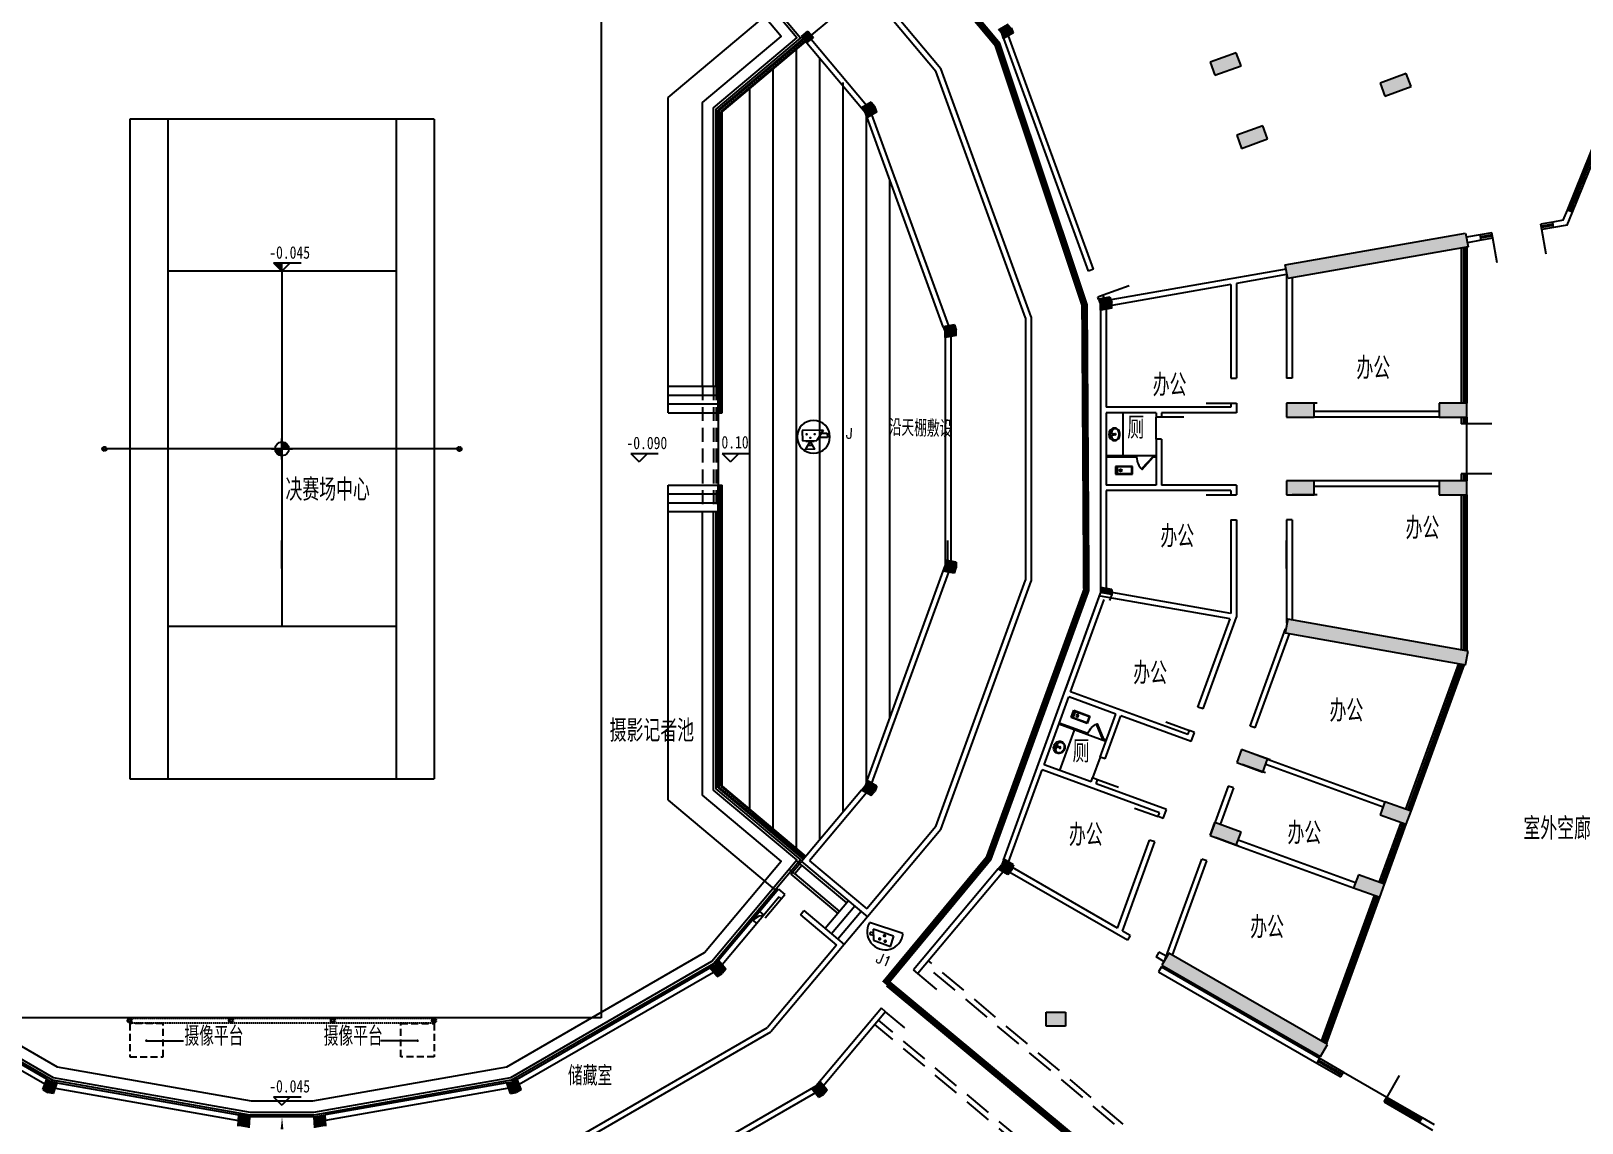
# Model space of a CAD drawing. Extents: x 23317406 to 24383751, y 42324270 to 43451021.
# Drawn here: x 23988326 to 24044219, y 43302981 to 43342326 of the extents above; entities that cross this region are included whole.
import ezdxf

# ---------------------------------------------------------------- set-up
doc = ezdxf.new("R2010")
doc.units = 0
doc.header["$MEASUREMENT"] = 0
doc.linetypes.add('DASHED', pattern=[0.75, 0.5, -0.25])
doc.linetypes.add('DASHED2', pattern=[0.375, 0.25, -0.125])
doc.layers.get('0').update_dxf_attribs({"linetype": 'CONTINUOUS'})
doc.layers.get('DEFPOINTS').update_dxf_attribs({"linetype": 'CONTINUOUS'})
for name, color, linetype in [('SB', 1, 'CONTINUOUS'), ('WZ', 7, 'CONTINUOUS'), ('场地', 5, 'CONTINUOUS'), ('墙', 7, 'CONTINUOUS'), ('投影', 9, 'CONTINUOUS'), ('柱填充', 8, 'CONTINUOUS'), ('柱形', 7, 'CONTINUOUS'), ('栏杆', 146, 'CONTINUOUS'), ('楼梯', 5, 'CONTINUOUS'), ('汉字', 7, 'CONTINUOUS'), ('监控管线', 11, 'CONTINUOUS'), ('监控设备', 1, 'CONTINUOUS'), ('辅助件', 9, 'CONTINUOUS'), ('门窗', 7, 'CONTINUOUS')]:
    doc.layers.add(name, color=color, linetype=linetype)
doc.styles.add('ATT', font='txt')
doc.styles.add('HZTXT', font='txt', dxfattribs={"width": 0.9, "bigfont": 'HZTXT'})
doc.styles.add('KSHZ', font='ROMANS.shx', dxfattribs={"height": 800, "bigfont": 'dfhz.shx'})
doc.styles.add('Q1', font='SimSun.ttf', dxfattribs={"width": 0.8, "height": 450})
doc.styles.add('Q200', font='SimSun.ttf', dxfattribs={"width": 0.8, "height": 450})
doc.dimstyles.new('Q2', dxfattribs={"dimscale": 150, "dimtxt": 2.5, "dimasz": 2.5, "dimexe": 0, "dimexo": 0, "dimgap": 0.5, "dimtad": 1, "dimdec": 4, "dimdsep": 46, "dimtxsty": 'Q200', "dimblk1": 'DOTSMALL', "dimblk2": 'DOTSMALL', "dimsah": 1, "dimcen": 2.5, "dimadec": 0, "dimazin": 0, "dimtfac": 1, "dimtdec": 3, "dimtmove": 2, "dimatfit": 3, "dimldrblk": 'DOTSMALL', "dimfxl": 1, "dimtolj": 1, "dimtzin": 10, "dimarcsym": 0})

# ---------------------------------------------------------------- blocks, each defined once
blk = doc.blocks.new('A$C78551AF3')
for points in [[(1500, 2500), (1500, 1500), (2500, 1500, 0.4142136)], [(500, 1500, 0.4142136), (1500, 500), (1500, 1500)]]:
    blk.add_hatch(color=256).paths.add_polyline_path(points)
for p, q in [((1500, 0), (1500, 3000)), ((0, 1500), (3000, 1500))]:
    blk.add_line(p, q)
blk.add_circle((1500, 1500), 1000)
blk = doc.blocks.new('A$C5D383393')
at = {"xscale": 0.25, "yscale": 0.25, "zscale": 0.25}
blk.add_blockref('A$C78551AF3', (0, 0), dxfattribs=at)
blk = doc.blocks.new('A$C1B106C9F')
at = {"layer": '汉字'}
blk.add_hatch(color=0, dxfattribs=at).paths.add_polyline_path([(300, 300), (0, 300), (300, 0)])
at = {"layer": '汉字', "color": 0}
for p, q in [((0, 300), (989, 300)), ((0, 300), (300, 0)), ((600, 300), (300, 0)), ((300, 0), (300, 300))]:
    blk.add_line(p, q, dxfattribs=at)
blk = doc.blocks.new('M100')
at = {"layer": '门窗'}
blk.add_line((0, 1000), (0, 0), dxfattribs=at)
blk = doc.blocks.new('A$C7B66269F')
at = {"layer": '辅助件'}
for p, q in [((280, 610), (0, 610)), ((0, 610), (0, 0)), ((99, 546), (99, 609)), ((183, 546), (183, 610)), ((280, 0), (280, 610)), ((262, 546), (23, 546)), ((23, 546), (23, 47)), ((53, 17), (232, 17)), ((262, 47), (262, 546)), ((0, 0), (280, 0))]:
    blk.add_line(p, q, dxfattribs=at)
blk.add_circle((141, 425), 39.9, dxfattribs=at)
for centre, start, end in [((53, 47), 180, 270), ((232, 47), 270, 0)]:
    blk.add_arc(centre, 30, start, end, dxfattribs=at)
blk = doc.blocks.new('A$C23EB7B9D')
at = {"layer": '门窗'}
blk.add_lwpolyline([(600, 181), (591, 209), (19, 29), (28, 0)], close=True, dxfattribs=at)
blk.add_arc((600, 181), 600, 150, 197.529, dxfattribs=at)
blk = doc.blocks.new('15PLAV04')
at = {"color": 0, "linetype": 'ByBlock'}
for p, q in [((2.5, -1.5), (2.5, 1.5)), ((7, 0.5), (3, 1.5)), ((4, 1.25), (4, 3.635323)), ((7, -0.5), (7, 0.5)), ((3, -1.5), (7, -0.5)), ((4, -3.628449), (4, -1.25))]:
    blk.add_line(p, q, dxfattribs=at)
blk.add_lwpolyline([(8, 9, 0.109452), (4.986152, 8.332258, 0.102376), (2.343146, 6.363961, 0.093737), (0.622313, 3.491319, 0.088426), (0, 0, 0.088426), (0.622313, -3.491319, 0.093737), (2.343146, -6.363961, 0.102376), (4.986152, -8.332258, 0.109452), (8, -9, 0.109452), (11.013848, -8.332258, 0.102376), (13.656854, -6.363961, 0.093737), (15.377687, -3.491319, 0.088426), (16, 0, 0.088426), (15.377687, 3.491319, 0.093737), (13.656854, 6.363961, 0.102376), (11.013848, 8.332258, 0.109452)], format="xyb", close=True, dxfattribs=at)
for centre in [(3, 2.5), (9, 0), (3, -2.5)]:
    blk.add_circle(centre, 1, dxfattribs=at)
for centre, radius, start, end in [((7, 3.635323), 3, 146.09549, 180), ((11.358035, 0.706347), 8.250845, 143.130102, 146.09549), ((9.915843, 1.787992), 6.448105, 118.911201, 143.130102), ((9, 3.446272), 4.553728, 90, 118.911201), ((9, 3.446272), 4.553728, 61.088799, 90), ((8.084157, 1.787992), 6.448105, 36.869898, 61.088799), ((6.641965, 0.706347), 8.250845, 17.257939, 36.869898), ((4.368267, 0), 10.631733, 0, 17.257939), ((4.368267, 0), 10.631733, 342.742061, 0), ((7, -3.628449), 3, 180, 212.259808), ((9.915843, -1.787992), 6.448105, 212.259808, 241.088799), ((9, -3.446272), 4.553728, 241.088799, 270), ((9, -3.446272), 4.553728, 270, 298.911201), ((8.084157, -1.787992), 6.448105, 298.911201, 323.130102), ((6.641965, -0.706347), 8.250845, 323.130102, 342.742061)]:
    blk.add_arc(centre, radius, start, end, dxfattribs=at)
at = {"color": 0, "linetype": 'ByBlock', "style": 'ATT'}
for tag, p, flags in [('ITEM', (0, -17.5), 3), ('ROOM_NUMBER', (0, -26.5), 1)]:
    blk.add_attdef(tag, p, '', height=6, dxfattribs=dict(at, flags=flags))
blk = doc.blocks.new('_DOTSMALL')
at = {"color": 0, "linetype": 'ByBlock', "const_width": 0.5}
blk.add_lwpolyline([(-0.0625, 0, 1), (0.0625, 0, 1)], format="xyb", close=True, dxfattribs=at)
blk = doc.blocks.new('SX1')
at = {"layer": 'SB'}
for p, q in [((-2.72, 0.74), (-4.54, 0.74)), ((-4.54, 0.74), (-4.54, -0.51)), ((-3.29, 1.67), (2.96, 1.67)), ((-3.29, 1.67), (-1.38, -1.45)), ((2.96, 1.67), (2.96, -1.45)), ((-4.54, -0.51), (-1.96, -0.51)), ((2.96, -1.45), (-1.38, -1.45))]:
    blk.add_line(p, q, dxfattribs=at)
blk = doc.blocks.new('SX8')
at = {"layer": 'SB'}
for p, q in [((-0.65, -1.02), (1.8, -1.02)), ((-0.11, -2.2), (1.27, -2.2))]:
    blk.add_line(p, q, dxfattribs=at)
for points in [[(-1.02, 1.19, 0.375, 0.375, 1), (-0.64, 1.19, 0.375, 0.375, 1)], [(0.29, 0.1, 0.375, 0.375, 1), (0.67, 0.1, 0.375, 0.375, 1)], [(1.39, 1.19, 0.375, 0.375, 1), (1.76, 1.19, 0.375, 0.375, 1)]]:
    blk.add_lwpolyline(points, format="xyseb", close=True, dxfattribs=at)
blk.add_lwpolyline([(0.58, -1.01), (-0.77, -3.35), (1.94, -3.35)], close=True, dxfattribs=at)
blk.add_blockref('SX1', (-0.09, 0.7), dxfattribs=at)
blk = doc.blocks.new('QQSX')
at = {"layer": 'SB'}
blk.add_circle((-12, 12), 494, dxfattribs=at)
at = {"layer": 'SB', "xscale": 100, "yscale": 100, "zscale": 100}
blk.add_blockref('SX8', (36, -28), dxfattribs=at)
blk = doc.blocks.new('A$C17FB4A1C')
at = {"layer": 'WZ'}
for p, q in [((1282, 582), (78, 983)), ((111, 632), (96, 555)), ((223, 601), (111, 632)), ((219, 743), (228, 340)), ((952, 486), (219, 743)), ((96, 555), (227, 520)), ((228, 340), (834, 122)), ((834, 122), (957, 487))]:
    blk.add_line(p, q, dxfattribs=at)
at = {"layer": 'WZ', "const_width": 63.8}
for points in [[(655, 500, 1), (592, 512, 1)], [(480, 384, 1), (417, 395, 1)], [(680, 300, 1), (616, 311, 1)]]:
    blk.add_lwpolyline(points, format="xyb", close=True, dxfattribs=at)
at = {"layer": 'WZ'}
blk.add_arc((644, 646), 650, 149.9091, 354.3172, dxfattribs=at)

msp = doc.modelspace()

# ---------------------------------------------------------------- hatches: boundary and pattern name
at = {"layer": '柱填充'}
for points in [[(24016289.11044, 43341902.88167), (24016518.92378, 43342095.71795), (24016326.08747, 43342325.53127), (24016096.27414, 43342132.69498)], [(24031933.2419, 43341071.79701), (24031762.23183, 43341541.64332), (24030822.53921, 43341199.62318), (24030993.54928, 43340729.77687)], [(24038059.20834, 43340321.76677), (24037888.19827, 43340791.61308), (24036948.50564, 43340449.59293), (24037119.51572, 43339979.74662)], [(24032890.89892, 43338440.65598), (24032719.88885, 43338910.50229), (24031780.19623, 43338568.48214), (24031951.2063, 43338098.63583)], [(24040113.41204, 43334550.96014), (24033613.41204, 43333404.83476), (24033526.58796, 43333897.23864), (24040026.58796, 43335043.36401)], [(24034570.00013, 43328418.00109), (24034570.00013, 43328918.00109), (24033570.00013, 43328918.00109), (24033570.00013, 43328418.00109)], [(24039070.00013, 43328917.99929), (24039070.00013, 43328417.99929), (24040070.00013, 43328417.99929), (24040070.00013, 43328917.99929)], [(24034570.00013, 43325617.99929), (24034570.00013, 43326117.99929), (24033570.00013, 43326117.99929), (24033570.00013, 43325617.99929)], [(24040070.00013, 43325617.99929), (24040070.00013, 43326117.99929), (24039070.00013, 43326117.99929), (24039070.00013, 43325617.99929)], [(24040113.41204, 43319985.03986), (24033613.41204, 43321131.16524), (24033526.58796, 43320638.76136), (24040026.58796, 43319492.63599)], [(24032719.88928, 43315625.49801), (24032890.89935, 43316095.34432), (24031951.20673, 43316437.36447), (24031780.19665, 43315967.51816)], [(24037119.51552, 43314556.25198), (24036948.50545, 43314086.40567), (24037888.19807, 43313744.38553), (24038059.20814, 43314214.23184)], [(24031762.23226, 43312994.35698), (24031933.24233, 43313464.20329), (24030993.54971, 43313806.22343), (24030822.53964, 43313336.37712)], [(24036930.54167, 43311113.24619), (24037101.55174, 43311583.0925), (24036161.85912, 43311925.11264), (24035990.84905, 43311455.26633)], [(24035044.74982, 43305805.14819), (24029328.74574, 43309105.28468), (24029078.74574, 43308672.27197), (24034794.74982, 43305372.13549)], [(24025605.85576, 43306468.76174), (24024905.85576, 43306468.76174), (24024905.85576, 43306968.76174), (24025605.85576, 43306968.76174)]]:
    msp.add_hatch(color=256, dxfattribs=at).paths.add_polyline_path(points)

# ---------------------------------------------------------------- linework, layer by layer
for p, q in [((23997370, 43322963.27205), (23997370, 43323963.27205)), ((24021370, 43322963.27205), (24021370, 43323963.27205)), ((24033570.00036, 43322963.27205), (24033570.00036, 43323963.27205)), ((24040070.00036, 43322963.27205), (24040070.00036, 43323963.27205))]:
    msp.add_line(p, q)
at = {"layer": 'DEFPOINTS', "color": 0, "linetype": 'ByBlock'}
msp.add_point((23997369.98125, 43327267.98917), dxfattribs=at)
msp.add_point((23997369.98125, 43327267.98917), dxfattribs=at)
at = {"layer": '场地'}
for p, q in [((24008870, 43347768), (24008870, 43306768)), ((23991885, 43339153), (23991885, 43315383)), ((24002855, 43339153), (23991885, 43339153)), ((23993255, 43339153), (23993255, 43315383)), ((24001485, 43339153), (24001485, 43315383)), ((24002855, 43339153), (24002855, 43315383)), ((24001485, 43333668), (23993255, 43333668)), ((23997370, 43333668), (23997370, 43320868)), ((24003765, 43327268), (23990975, 43327268)), ((24001485, 43320868), (23993255, 43320868)), ((23991885, 43315383), (24002855, 43315383)), ((24015851.48476, 43311956.00401), (24015644.65276, 43312129.55667)), ((24015901.76782, 43312435.97447), (24016108.59982, 43312262.42181)), ((24008870, 43306768), (23985870, 43306768))]:
    msp.add_line(p, q, dxfattribs=at)
at = {"layer": '墙', "ltscale": 5000}
for p, q in [((24018471.01191, 43344125.33657), (24021113.40152, 43340976.25926)), ((24016454.64501, 43342172.32239), (24018446.36054, 43343843.57016)), ((24018446.36054, 43343843.57016), (24020937.52447, 43340874.7166)), ((24016289.11044, 43341902.88167), (24018256.76691, 43339557.92053)), ((24016442.31931, 43342031.43917), (24018432.64364, 43339659.463)), ((24026431.40455, 43333674.67702), (24023381.32392, 43342054.70468)), ((24026619.34308, 43333743.08105), (24023557.20097, 43342156.24734)), ((24024170, 43331993.56308), (24020937.52447, 43340874.7166)), ((24024370, 43332028.82848), (24021113.40152, 43340976.25926)), ((24021200.54074, 43331673.05262), (24018456.76691, 43339211.51037)), ((24021400.54073, 43331708.31801), (24018632.64362, 43339313.05283)), ((24026619.34308, 43333743.08105), (24026431.40455, 43333674.67702)), ((24033552.63518, 43333749.51748), (24027235.27092, 43332635.59571)), ((24033570, 43333549.49404), (24031770, 43333232.10548)), ((24031770, 43333232.10548), (24031770, 43329818.00109)), ((24033570, 43333549.49404), (24033570, 43329818.00109)), ((24033770, 43333432.44544), (24033770, 43329818.00109)), ((24026961.36322, 43332803.38843), (24026773.42469, 43332734.9844)), ((24026800.54129, 43332660.48381), (24026773.42469, 43332734.9844)), ((24027000.54073, 43332695.74911), (24026961.36322, 43332803.38843)), ((24031570, 43333196.84008), (24027270.00056, 43332438.63416)), ((24031570, 43333196.84008), (24031570, 43329818.00109)), ((24026870, 43332266.56061), (24026870, 43322066.35407)), ((24027070, 43332301.826), (24027070, 43328768.00109)), ((24024170, 43331993.56308), (24024170, 43322542.43692)), ((24024370, 43332028.82848), (24024370, 43322507.17152)), ((24021270, 43331279.12952), (24021270, 43323256.87061)), ((24021470, 43331314.39491), (24021470, 43323221.60522)), ((24031570, 43328918.00109), (24031570, 43328768.00109)), ((24031770, 43328918.00109), (24031770, 43328568.00109)), ((24027070, 43328568.00109), (24027070, 43325967.99929)), ((24031770, 43325967.99929), (24031770, 43325617.99929)), ((24027070, 43325767.99929), (24027070, 43322234.17412)), ((24031570, 43325767.99929), (24031570, 43325617.99929)), ((24031570, 43324717.99929), (24031570, 43321339.15992)), ((24031770, 43324717.99929), (24031770, 43321202.35186)), ((24033570, 43324717.99929), (24033570, 43320986.50596)), ((24033770, 43324717.99929), (24033770, 43321103.55456)), ((24018456.7674, 43315324.48962), (24021200.54079, 43322862.9475)), ((24018632.6437, 43315222.94739), (24021400.54077, 43322827.68211)), ((24020937.52447, 43313661.2834), (24024170, 43322542.43692)), ((24021113.40152, 43313559.74074), (24024370, 43322507.17152)), ((24023369.26252, 43312448.1569), (24026870, 43322066.35407)), ((24031570, 43321339.15992), (24027270.00073, 43322097.36581)), ((24025603.96277, 43318587.94537), (24026812.60225, 43321908.65504)), ((24025791.9013, 43318519.54135), (24027000.54077, 43321840.25101)), ((24031535.27036, 43321142.19837), (24026870, 43321964.81141)), ((24030379.63924, 43317967.12795), (24031535.27036, 43321142.19837)), ((24030567.57776, 43317898.72392), (24031770, 43321202.35186)), ((24032259.02448, 43317283.08767), (24033535.27036, 43320789.54441)), ((24032446.96301, 43317214.68364), (24033683.17591, 43320611.15068)), ((24024834.24428, 43315888.40031), (24025723.49727, 43318331.60282)), ((24030020.51809, 43316980.4507), (24030071.82111, 43317121.40459)), ((24030140.05259, 43316724.10815), (24030259.75964, 43317053.00056)), ((24023557.20105, 43312379.75287), (24024765.84025, 43315700.46179)), ((24018256.7674, 43314978.07945), (24016096.27413, 43312403.30502)), ((24018432.64375, 43314876.5372), (24016378.04054, 43312427.95639)), ((24031472.37825, 43315121.7949), (24030822.53926, 43313336.37696)), ((24031660.31677, 43315053.39087), (24031181.48786, 43313737.81925)), ((24029131.09255, 43313952.01322), (24029250.7996, 43314280.90564)), ((24028943.15402, 43314020.41725), (24028994.45704, 43314161.37114)), ((24030822.53936, 43313336.37722), (24030993.54943, 43313806.22353)), ((24020937.52462, 43313661.28366), (24018446.36054, 43310692.42984)), ((24021113.40167, 43313559.741), (24018471.01191, 43310410.66343)), ((24027479.7049, 43309999.62383), (24028635.33589, 43313174.69389)), ((24027655.58195, 43309898.08116), (24028823.27442, 43313106.28986)), ((24016096.27414, 43312403.30502), (24018471.01191, 43310410.66343)), ((24016378.04054, 43312427.95639), (24018446.36054, 43310692.42984)), ((24023181.32475, 43312134.88494), (24020129.00798, 43308497.27662)), ((24023357.20109, 43312033.34269), (24020282.21687, 43308368.71909)), ((24029203.74574, 43308888.77832), (24030514.72113, 43312490.65361)), ((24029466.44688, 43309025.78289), (24030702.65966, 43312422.24958)), ((24015260.65025, 43311407.44724), (24013100.15876, 43308832.67232)), ((24015285.30162, 43311125.68082), (24013230.69891, 43308677.10062)), ((24015260.65024, 43311407.44724), (24015490.46358, 43311214.61096)), ((24015285.30162, 43311125.68082), (24015361.90606, 43311061.40207)), ((24015361.90606, 43311061.40207), (24015490.46358, 43311214.61096)), ((24016051.34605, 43310482.89322), (24016179.90358, 43310636.10211)), ((24016051.34605, 43310482.89322), (24017353.62161, 43309390.15428)), ((24016179.90358, 43310636.10211), (24017635.38802, 43309414.80565)), ((24017353.62161, 43309390.15428), (24014862.4579, 43306421.30091)), ((24017635.38802, 43309414.80565), (24014992.99863, 43306265.72853)), ((23988824.28019, 43304373.59066), (23981815.71878, 43308419.98547)), ((23988893.73914, 43304564.42756), (23981946.25902, 43308575.55727)), ((24005846.26086, 43304564.42756), (24012793.74098, 43308575.55727)), ((24005915.7198, 43304373.5907), (24012924.28125, 43308419.98544)), ((24020282.21687, 43308368.71909), (24020129.00798, 43308497.27662)), ((24018971.9903, 43307118.39661), (24016624.75777, 43304321.07376)), ((24019125.19919, 43306989.83908), (24016755.2985, 43304165.50138)), ((24019125.19919, 43306989.83908), (24018971.9903, 43307118.39661)), ((24006677.54205, 43301695.73754), (24014862.45745, 43306421.30053)), ((24006747.00132, 43301504.89976), (24014992.99818, 43306265.72815)), ((23989200.15717, 43304236.78242), (23995801.57034, 43303072.77509)), ((23989269.61619, 43304427.6195), (23995812.11613, 43303274.00091)), ((24005470.38381, 43304427.6195), (23998927.88391, 43303274.00008)), ((24005539.84283, 43304236.78242), (23998938.42967, 43303072.77509)), ((24007615.24218, 43299119.42751), (24016624.75727, 43304321.07335)), ((24007684.70145, 43298928.58973), (24016755.298, 43304165.50096))]:
    msp.add_line(p, q, dxfattribs=at)
at = {"layer": '墙'}
for p, q in [((24043545.68755, 43335511.56223), (24043162.47917, 43335443.99225)), ((24043545.68755, 43335511.56223), (24043691.40421, 43335872.36829)), ((24043689.61269, 43335333.85479), (24043876.85141, 43335797.4728)), ((24043876.85141, 43335797.4728), (24043691.40421, 43335872.36829)), ((24040545.03906, 43334982.46694), (24040052.63518, 43334895.64285)), ((24040579.76869, 43334785.50539), (24040545.03906, 43334982.46694)), ((24043197.20881, 43335247.0307), (24043162.47917, 43335443.99225)), ((24043689.61269, 43335333.85479), (24043197.20881, 43335247.0307)), ((24040579.76869, 43334785.50539), (24040087.36482, 43334698.6813)), ((24031569.99987, 43329818.00109), (24031770, 43329818.00109)), ((24033770.00013, 43329818.00109), (24033570, 43329818.00109)), ((24031570, 43328768.00109), (24027070, 43328768.00109)), ((24031569.99987, 43328918.00109), (24031770, 43328918.00109)), ((24028870, 43328568.00109), (24027070, 43328568.00109)), ((24028870, 43328568.00109), (24028870, 43328418.00109)), ((24029070, 43328418.00109), (24028870, 43328418.00109)), ((24031770, 43328568.00109), (24029070, 43328568.00109)), ((24029070, 43328568.00109), (24029070, 43328418.00109)), ((24039070.00013, 43328417.99929), (24034570.00013, 43328418.00109)), ((24039070.00021, 43328617.99929), (24034570.00021, 43328618.00109)), ((24029070, 43327618.00109), (24028870, 43327618.00109)), ((24028870, 43327618.00109), (24028870, 43325967.99929)), ((24029070, 43327618.00109), (24029070, 43325967.99929)), ((24028870, 43325967.99929), (24027070, 43325967.99929)), ((24031770, 43325967.99929), (24029070, 43325967.99929)), ((24039070.00013, 43326117.99929), (24034570.00013, 43326117.99929)), ((24031570, 43325767.99929), (24027070, 43325767.99929)), ((24031569.99987, 43325617.99929), (24031770, 43325617.99929)), ((24039070.00013, 43325917.99929), (24034570.00013, 43325917.99929)), ((24031569.99987, 43324717.99929), (24031770, 43324717.99929)), ((24033770.00013, 43324717.99929), (24033570, 43324717.99929)), ((24027414.94399, 43317715.96656), (24025723.49727, 43318331.60282)), ((24030020.51809, 43316980.4507), (24025791.9013, 43318519.54135)), ((24026850.61013, 43316165.47204), (24027414.94399, 43317715.96656)), ((24027038.54866, 43316097.06802), (24027602.88251, 43317647.56253)), ((24030140.05259, 43316724.10815), (24027602.88251, 43317647.56253)), ((24030567.57776, 43317898.72392), (24030379.63924, 43317967.12795)), ((24030259.75964, 43317053.00056), (24030071.82111, 43317121.40459)), ((24032446.96312, 43317214.68359), (24032259.02448, 43317283.08767)), ((24027038.54866, 43316097.06802), (24026850.61013, 43316165.47204)), ((24032822.49524, 43315907.40583), (24037051.11142, 43314368.31349)), ((24032890.89935, 43316095.34432), (24037119.51552, 43314556.25198)), ((24028994.45704, 43314161.37114), (24024765.84025, 43315700.46179)), ((24026525.691, 43315272.76405), (24024834.24428, 43315888.40031)), ((24026525.691, 43315272.76405), (24026576.99402, 43315413.71795)), ((24026764.93254, 43315345.31392), (24026576.99402, 43315413.71795)), ((24026713.62952, 43315204.36003), (24026764.93254, 43315345.31392)), ((24029250.7996, 43314280.90564), (24026713.62952, 43315204.36003)), ((24031660.31689, 43315053.39083), (24031472.37825, 43315121.7949)), ((24029131.09255, 43313952.01322), (24028943.15402, 43314020.41725)), ((24028823.27442, 43313106.28986), (24028635.33589, 43313174.69389)), ((24031830.63629, 43313182.2955), (24036059.25308, 43311643.20486)), ((24031762.23226, 43312994.35698), (24035990.84905, 43311455.26633)), ((24030702.65978, 43312422.24953), (24030514.72113, 43312490.65361)), ((24014328.13207, 43310291.58885), (24014572.0217, 43310449.01247)), ((24014572.0217, 43310449.01247), (24014732.28112, 43310473.64803)), ((24014581.63425, 43310598.22703), (24014735.76423, 43310470.76765)), ((24014324.51269, 43310291.80131), (24014478.64258, 43310164.342)), ((24027935.0486, 43309736.73101), (24027835.0486, 43309563.52593)), ((24028974.27909, 43309136.73101), (24028874.27909, 43308963.52593)), ((24029059.9893, 43308602.27197), (24028959.9893, 43308429.06689)), ((24028959.9893, 43308429.06689), (24034659.74982, 43305138.30863)), ((24029059.9893, 43308602.27197), (24034759.74982, 43305311.51371)), ((24034759.74982, 43305311.51371), (24034659.74982, 43305138.30863)), ((24038455.10395, 43303178), (24038355.10395, 43303004.79492)), ((24038455.10395, 43303178), (24038888.11666, 43302928)), ((24038355.10395, 43303004.79492), (24038834.52682, 43302728))]:
    msp.add_line(p, q, dxfattribs=at)
at = {"layer": '墙', "ltscale": 1500}
for p, q in [((24027835.0486, 43309563.52593), (24023598.34902, 43312009.58558)), ((24027479.7049, 43309999.62383), (24023698.34911, 43312182.79061)), ((24027935.0486, 43309736.73101), (24027655.58195, 43309898.08116)), ((24029153.74574, 43308802.17578), (24028874.27909, 43308963.52593)), ((24029253.74574, 43308975.38087), (24028974.27909, 43309136.73101))]:
    msp.add_line(p, q, dxfattribs=at)
at = {"layer": '墙', "color": 6, "linetype": 'DASHED', "ltscale": 2000}
for p, q in [((24038865.09003, 43293298), (24020539.33191, 43308675.13688)), ((24039176.23479, 43293298), (24020667.88943, 43308828.34577)), ((24035470, 43292491.67838), (24018739.52663, 43306530.21242)), ((24035470, 43292752.75984), (24018868.08415, 43306683.4213))]:
    msp.add_line(p, q, dxfattribs=at)
at = {"layer": '墙', "ltscale": 5000}
for start, end in [(67.1172342395, 67.1172342395), (66.2587266313, 66.2587266313), (64.4772342395, 64.4772342395), (64.9387266313, 64.9387266313)]:
    msp.add_arc((23850578.58196, 42857442.58139), 533172.67138, start, end, dxfattribs=at)
at = {"layer": '墙'}
for centre, start, end in [((23850634.74669, 42857737.27781), 79.4743453394, 79.4743453394), ((23850639.30178, 42857736.37231), 78.1227654233, 78.1227654233), ((23850644.55659, 42857735.23786), 77.5606287088, 77.5606287088), ((23850649.0789, 42857734.18074), 76.2090487927, 76.2090487927)]:
    msp.add_arc(centre, 530172.67138, start, end, dxfattribs=at)
at = {"layer": '投影'}
for p, q in [((24011290, 43339927.32233), (24015196.37148, 43343205.1572)), ((24013090, 43339479.59073), (24016160.5529, 43342056.09054)), ((24013230, 43339414.30766), (24016250.54316, 43341948.84432)), ((24015910, 43312872.90529), (24015910, 43341663.09467)), ((24016750, 43313182.38516), (24016750, 43341353.61484)), ((24015070, 43313577.74898), (24015070, 43340958.25098)), ((24014230, 43314282.59267), (24014230, 43340253.40729)), ((24017590, 43327268), (24017590, 43340471.8577)), ((24017590, 43314183.45818), (24017590, 43340352.54182)), ((24011290, 43328568), (24011290, 43339927.32233)), ((24013090, 43328568), (24013090, 43339479.59073)), ((24013230, 43328568), (24013230, 43339414.30766)), ((24018430, 43315250.94929), (24018430, 43339285.05071)), ((24019270, 43317558.83032), (24019270, 43336977.16968)), ((24011290, 43328568), (24013230, 43328568)), ((24011290, 43314608.67763), (24011290, 43325968)), ((24011290, 43325968), (24013230, 43325968)), ((24013090, 43315056.40923), (24013090, 43325968)), ((24013230, 43315121.6923), (24013230, 43325968)), ((24013090, 43315056.40923), (24016160.5529, 43312479.90942)), ((24013230, 43315121.6923), (24016250.54316, 43312587.15565)), ((24011290, 43314608.67763), (24015196.37148, 43311330.84276))]:
    msp.add_line(p, q, dxfattribs=at)
at = {"layer": '投影', "linetype": 'DASHED', "ltscale": 100}
msp.add_lwpolyline([(23991885, 43306588), (24002855, 43306588), (24002855, 43306748), (23991885, 43306748)], close=True, dxfattribs=at)
at = {"layer": '投影', "linetype": 'DASHED', "ltscale": 500}
for points in [[(23991885, 43305368), (23993085, 43305368), (23993085, 43306568), (23991885, 43306568)], [(24002855, 43305368), (24001655, 43305368), (24001655, 43306568), (24002855, 43306568)]]:
    msp.add_lwpolyline(points, close=True, dxfattribs=at)
at = {"layer": '柱填充'}
for points in [[(24023658.27515, 43342445.54266), (24023527.73442, 43342601.11504), (24023306.52105, 43342242.45733), (24023175.98033, 43342398.02972)], [(24023727.73442, 43342254.70488), (24023658.27515, 43342445.54266), (24023375.98033, 43342051.61956), (24023306.52105, 43342242.45733)], [(24018739.06173, 43339605.43347), (24018608.521, 43339761.00585), (24018387.30764, 43339402.34814), (24018256.76691, 43339557.92053)], [(24018808.521, 43339414.59569), (24018739.06173, 43339605.43347), (24018456.76691, 43339211.51037), (24018387.30764, 43339402.34814)], [(24027270.00056, 43332540.17682), (24027200.54129, 43332731.0146), (24026870.00056, 43332469.64603), (24026800.54129, 43332660.48381)], [(24027270.00056, 43332337.0915), (24027270.00056, 43332540.17682), (24026870.00056, 43332266.56071), (24026870.00056, 43332469.64603)], [(24021670.00056, 43331552.74573), (24021600.54129, 43331743.58351), (24021270.00056, 43331482.21494), (24021200.54129, 43331673.05272)], [(24021670.00056, 43331349.66041), (24021670.00056, 43331552.74573), (24021270.00056, 43331279.12961), (24021270.00056, 43331482.21494)], [(24021670.00073, 43322983.25437), (24021670.00073, 43323186.33969), (24021270.00073, 43323053.78516), (24021270.00073, 43323256.87048)], [(24021600.54146, 43322792.41659), (24021670.00073, 43322983.25437), (24021200.54146, 43322862.94738), (24021270.00073, 43323053.78516)], [(24027270.00073, 43321995.82328), (24027270.00073, 43322198.9086), (24026870.00073, 43322066.35407), (24026870.00073, 43322269.43939)], [(24018608.52149, 43314774.99413), (24018739.06222, 43314930.56652), (24018256.7674, 43314978.07945), (24018387.30813, 43315133.65184)], [(24018739.06222, 43314930.56652), (24018808.52149, 43315121.40429), (24018387.30813, 43315133.65184), (24018456.7674, 43315324.48962)], [(24023533.07885, 43311931.79962), (24023663.61958, 43312087.372), (24023181.32475, 43312134.88494), (24023311.86548, 43312290.45732)], [(24023663.61958, 43312087.372), (24023733.07885, 43312278.20978), (24023311.86548, 43312290.45732), (24023381.32475, 43312481.2951)], [(24013054.82244, 43308264.41251), (24013230.69948, 43308365.95517), (24012793.74098, 43308575.55727), (24012969.61803, 43308677.09993)], [(24013230.69948, 43308365.95517), (24013361.24021, 43308521.52755), (24012969.61803, 43308677.09993), (24013100.15876, 43308832.67232)], [(23988930.69765, 43304081.20934), (23988754.8206, 43304182.752), (23989069.61619, 43304462.8849), (23988893.73914, 43304564.42756)], [(23989130.69765, 43304045.94395), (23988930.69765, 43304081.20934), (23989269.61619, 43304427.6195), (23989069.61619, 43304462.8849)], [(24005609.30235, 43304045.94395), (24005809.30235, 43304081.20934), (24005470.38381, 43304427.6195), (24005670.38381, 43304462.8849)], [(24005809.30235, 43304081.20934), (24005985.1794, 43304182.752), (24005670.38381, 43304462.8849), (24005846.26086, 43304564.42756)], [(24016709.96285, 43303908.38579), (24016885.83989, 43304009.92845), (24016448.88139, 43304219.53056), (24016624.75844, 43304321.07322)], [(24016885.83989, 43304009.92845), (24017016.38062, 43304165.50084), (24016624.75844, 43304321.07322), (24016755.29917, 43304476.6456)], [(23996187.90589, 43302801.56755), (23995791.02449, 43302871.54845), (23996208.99748, 43303204.01918), (23995812.11609, 43303274.00008)], [(23998552.09411, 43302801.56755), (23998948.97551, 43302871.54845), (23998531.00252, 43303204.01918), (23998927.88391, 43303274.00008)]]:
    msp.add_solid(points, dxfattribs=at)
at = {"layer": '柱形', "ltscale": 5000}
for p, q in [((24016096.27414, 43342132.69498), (24016326.08747, 43342325.53127)), ((24016326.08747, 43342325.53127), (24016518.92378, 43342095.71795)), ((24016096.27414, 43342132.69498), (24016289.11044, 43341902.88167)), ((24016289.11044, 43341902.88167), (24016518.92378, 43342095.71795))]:
    msp.add_line(p, q, dxfattribs=at)
at = {"layer": '柱形'}
for p, q in [((24023175.98033, 43342398.02972), (24023306.52105, 43342242.45733)), ((24023375.98033, 43342051.61956), (24023306.52105, 43342242.45733)), ((24023727.73442, 43342254.70488), (24023658.27515, 43342445.54266)), ((24031762.23183, 43341541.64332), (24030822.53921, 43341199.62318)), ((24030822.53921, 43341199.62318), (24030993.54928, 43340729.77687)), ((24030993.54928, 43340729.77687), (24031933.2419, 43341071.79701)), ((24031933.2419, 43341071.79701), (24031762.23183, 43341541.64332)), ((24037888.19827, 43340791.61308), (24036948.50564, 43340449.59293)), ((24038059.20834, 43340321.76677), (24037888.19827, 43340791.61308)), ((24036948.50564, 43340449.59293), (24037119.51572, 43339979.74662)), ((24037119.51572, 43339979.74662), (24038059.20834, 43340321.76677)), ((24018256.76691, 43339557.92053), (24018387.30764, 43339402.34814)), ((24018456.76691, 43339211.51037), (24018387.30764, 43339402.34814)), ((24018608.521, 43339761.00585), (24018739.06173, 43339605.43347)), ((24018808.521, 43339414.59569), (24018739.06173, 43339605.43347)), ((24032719.88885, 43338910.50229), (24031780.19623, 43338568.48214)), ((24032890.89892, 43338440.65598), (24032719.88885, 43338910.50229)), ((24031780.19623, 43338568.48214), (24031951.2063, 43338098.63583)), ((24031951.2063, 43338098.63583), (24032890.89892, 43338440.65598)), ((24033526.58796, 43333897.23864), (24040026.58796, 43335043.36401)), ((24040026.58796, 43335043.36401), (24040113.41204, 43334550.96014)), ((24040113.41204, 43334550.96014), (24033613.41204, 43333404.83476)), ((24033613.41204, 43333404.83476), (24033526.58796, 43333897.23864)), ((24027200.54129, 43332731.0146), (24027270.00056, 43332540.17682)), ((24026800.54129, 43332660.48381), (24026870.00056, 43332469.64603)), ((24026870.00056, 43332266.56071), (24026870.00056, 43332469.64603)), ((24027270.00056, 43332337.0915), (24027270.00056, 43332540.17682)), ((24021200.54129, 43331673.05272), (24021270.00056, 43331482.21494)), ((24021600.54129, 43331743.58351), (24021670.00056, 43331552.74573)), ((24021670.00056, 43331349.66041), (24021670.00056, 43331552.74573)), ((24021270.00056, 43331279.12961), (24021270.00056, 43331482.21494)), ((24034570.00013, 43328918.00109), (24033570.00013, 43328918.00109)), ((24033570.00013, 43328918.00109), (24033570.00013, 43328418.00109)), ((24034570.00013, 43328418.00109), (24034570.00013, 43328918.00109)), ((24040070.00013, 43328917.99929), (24039070.00013, 43328917.99929)), ((24039070.00013, 43328917.99929), (24039070.00013, 43328417.99929)), ((24040070.00013, 43328417.99929), (24040070.00013, 43328917.99929)), ((24033570.00013, 43328418.00109), (24034570.00013, 43328418.00109)), ((24039070.00013, 43328417.99929), (24040070.00013, 43328417.99929)), ((24034570.00013, 43326117.99929), (24033570.00013, 43326117.99929)), ((24033570.00013, 43326117.99929), (24033570.00013, 43325617.99929)), ((24034570.00013, 43325617.99929), (24034570.00013, 43326117.99929)), ((24040070.00013, 43326117.99929), (24039070.00013, 43326117.99929)), ((24039070.00013, 43326117.99929), (24039070.00013, 43325617.99929)), ((24040070.00013, 43325617.99929), (24040070.00013, 43326117.99929)), ((24033570.00013, 43325617.99929), (24034570.00013, 43325617.99929)), ((24039070.00013, 43325617.99929), (24040070.00013, 43325617.99929)), ((24021270.00073, 43323256.87048), (24021270.00073, 43323053.78516)), ((24021670.00073, 43323186.33969), (24021670.00073, 43322983.25437)), ((24021200.54146, 43322862.94738), (24021270.00073, 43323053.78516)), ((24021600.54146, 43322792.41659), (24021670.00073, 43322983.25437)), ((24026870.00073, 43322269.43939), (24026870.00073, 43322066.35407)), ((24027270.00073, 43322198.9086), (24027270.00073, 43321995.82328)), ((24027200.54146, 43321804.9855), (24027270.00073, 43321995.82328)), ((24033613.41204, 43321131.16524), (24033526.58796, 43320638.76136)), ((24040113.41204, 43319985.03986), (24033613.41204, 43321131.16524)), ((24033526.58796, 43320638.76136), (24040026.58796, 43319492.63599)), ((24040026.58796, 43319492.63599), (24040113.41204, 43319985.03986)), ((24031951.20673, 43316437.36447), (24031780.19665, 43315967.51816)), ((24031780.19665, 43315967.51816), (24032719.88928, 43315625.49801)), ((24032890.89935, 43316095.34432), (24031951.20673, 43316437.36447)), ((24032719.88928, 43315625.49801), (24032890.89935, 43316095.34432)), ((24018256.7674, 43314978.07945), (24018387.30813, 43315133.65184)), ((24018456.7674, 43315324.48962), (24018387.30813, 43315133.65184)), ((24018608.52149, 43314774.99413), (24018739.06222, 43314930.56652)), ((24018808.52149, 43315121.40429), (24018739.06222, 43314930.56652)), ((24037119.51552, 43314556.25198), (24036948.50545, 43314086.40567)), ((24038059.20814, 43314214.23184), (24037119.51552, 43314556.25198)), ((24030993.54971, 43313806.22343), (24030822.53964, 43313336.37712)), ((24031933.24233, 43313464.20329), (24030993.54971, 43313806.22343)), ((24036948.50545, 43314086.40567), (24037888.19807, 43313744.38553)), ((24037888.19807, 43313744.38553), (24038059.20814, 43314214.23184)), ((24030822.53964, 43313336.37712), (24031762.23226, 43312994.35698)), ((24031762.23226, 43312994.35698), (24031933.24233, 43313464.20329)), ((24023181.32475, 43312134.88494), (24023311.86548, 43312290.45732)), ((24023381.32475, 43312481.2951), (24023311.86548, 43312290.45732)), ((24023533.07885, 43311931.79962), (24023663.61958, 43312087.372)), ((24023733.07885, 43312278.20978), (24023663.61958, 43312087.372)), ((24036161.85912, 43311925.11264), (24035990.84905, 43311455.26633)), ((24035990.84905, 43311455.26633), (24036930.54167, 43311113.24619)), ((24037101.55174, 43311583.0925), (24036161.85912, 43311925.11264)), ((24036930.54167, 43311113.24619), (24037101.55174, 43311583.0925)), ((24012793.74098, 43308575.55727), (24012969.61803, 43308677.09993)), ((24013100.15876, 43308832.67232), (24012969.61803, 43308677.09993)), ((24029328.74574, 43309105.28468), (24029078.74574, 43308672.27197)), ((24029078.74574, 43308672.27197), (24034794.74982, 43305372.13549)), ((24035044.74982, 43305805.14819), (24029328.74574, 43309105.28468)), ((24013054.82244, 43308264.41251), (24013230.69948, 43308365.95517)), ((24013361.24021, 43308521.52755), (24013230.69948, 43308365.95517)), ((24024905.85576, 43306468.76174), (24024905.85576, 43306968.76174)), ((24024905.85576, 43306968.76174), (24025605.85576, 43306968.76174)), ((24025605.85576, 43306968.76174), (24025605.85576, 43306468.76174)), ((24025605.85576, 43306468.76174), (24024905.85576, 43306468.76174)), ((24024905.85576, 43306468.76174), (24024905.85576, 43306468.76174)), ((24034794.74982, 43305372.13549), (24035044.74982, 43305805.14819)), ((23988754.8206, 43304182.752), (23988930.69765, 43304081.20934)), ((23988893.73914, 43304564.42756), (23989069.61619, 43304462.8849)), ((23989269.61619, 43304427.6195), (23989069.61619, 43304462.8849)), ((24005470.38381, 43304427.6195), (24005670.38381, 43304462.8849)), ((24005846.26086, 43304564.42756), (24005670.38381, 43304462.8849)), ((24005985.1794, 43304182.752), (24005809.30235, 43304081.20934)), ((24016448.88139, 43304219.53056), (24016624.75844, 43304321.07322)), ((24016755.29917, 43304476.6456), (24016624.75844, 43304321.07322)), ((24017016.38062, 43304165.50084), (24016885.83989, 43304009.92845)), ((23989130.69765, 43304045.94395), (23988930.69765, 43304081.20934)), ((24005609.30235, 43304045.94395), (24005809.30235, 43304081.20934)), ((24016709.96285, 43303908.38579), (24016885.83989, 43304009.92845)), ((23995791.02449, 43302871.54845), (23995812.11609, 43303274.00008)), ((23996208.99748, 43303204.01918), (23995812.11609, 43303274.00008)), ((23996187.90589, 43302801.56755), (23996208.99748, 43303204.01918)), ((23998531.00252, 43303204.01918), (23998927.88391, 43303274.00008)), ((23998552.09411, 43302801.56755), (23998531.00252, 43303204.01918)), ((23998948.97551, 43302871.54845), (23998927.88391, 43303274.00008))]:
    msp.add_line(p, q, dxfattribs=at)
at = {"layer": '柱形', "ltscale": 1000}
for p, q in [((24023727.73442, 43342254.70488), (24023375.98033, 43342051.61956)), ((24018608.521, 43339761.00585), (24018256.76691, 43339557.92053)), ((24018808.521, 43339414.59569), (24018456.76691, 43339211.51037)), ((24027200.54129, 43332731.0146), (24026800.54129, 43332660.48381)), ((24027270.00056, 43332337.0915), (24026870.00056, 43332266.56071)), ((24021600.54129, 43331743.58351), (24021200.54129, 43331673.05272)), ((24021670.00056, 43331349.66041), (24021270.00056, 43331279.12961)), ((24021670.00073, 43323186.33969), (24021270.00073, 43323256.87048)), ((24021600.54146, 43322792.41659), (24021200.54146, 43322862.94738)), ((24027270.00073, 43322198.9086), (24026870.00073, 43322269.43939)), ((24018608.52149, 43314774.99413), (24018256.7674, 43314978.07945)), ((24018808.52149, 43315121.40429), (24018456.7674, 43315324.48962)), ((24023533.07885, 43311931.79962), (24023181.32475, 43312134.88494)), ((24023733.07885, 43312278.20978), (24023381.32475, 43312481.2951)), ((24013361.24021, 43308521.52755), (24013100.15876, 43308832.67232)), ((24013054.82244, 43308264.41251), (24012793.74098, 43308575.55727)), ((23988754.8206, 43304182.752), (23988893.73914, 43304564.42756)), ((23989130.69765, 43304045.94395), (23989269.61619, 43304427.6195)), ((24005609.30235, 43304045.94395), (24005470.38381, 43304427.6195)), ((24005985.1794, 43304182.752), (24005846.26086, 43304564.42756)), ((24016709.96285, 43303908.38579), (24016448.88139, 43304219.53056)), ((24017016.38062, 43304165.50084), (24016755.29917, 43304476.6456))]:
    msp.add_line(p, q, dxfattribs=at)
at = {"layer": '柱形', "linetype": 'DASHED'}
for centre, radius in [((23990975, 43327268), 80), ((23990975, 43327268), 50), ((24003765, 43327268), 80), ((24003765, 43327268), 50), ((23991885, 43306668), 80), ((23991885, 43306668), 50), ((23995535, 43306668), 80), ((23995535, 43306668), 50), ((23999205, 43306668), 80), ((23999205, 43306668), 50), ((24002855, 43306668), 80), ((24002855, 43306668), 50)]:
    msp.add_circle(centre, radius, dxfattribs=at)
at = {"layer": '栏杆'}
for p, q in [((24013125, 43339463.26997), (24016183.05046, 43342029.27898)), ((24013195, 43339430.62843), (24016228.0456, 43341975.65587)), ((24013125, 43328568), (24013125, 43339463.26997)), ((24013195, 43328568), (24013195, 43339430.62843)), ((24013125, 43315072.73), (24013125, 43325968)), ((24013195, 43315105.37153), (24013195, 43325968)), ((24013125, 43315072.73), (24016183.05046, 43312506.72098)), ((24013195, 43315105.37153), (24016228.0456, 43312560.34409))]:
    msp.add_line(p, q, dxfattribs=at)
at = {"layer": '楼梯'}
for p, q in [((24011290, 43329528), (24013090, 43329528)), ((24011290, 43329208), (24013090, 43329208)), ((24011290, 43328888), (24013090, 43328888)), ((24013090, 43328568), (24013090, 43325968)), ((24011290, 43325648), (24013090, 43325648)), ((24011290, 43325328), (24013090, 43325328)), ((24011290, 43325008), (24013090, 43325008)), ((24017781.57191, 43310989.17228), (24016945.94802, 43309993.3145)), ((24018011.38524, 43310796.33599), (24017175.76135, 43309800.47822)), ((24018241.19858, 43310603.49971), (24017405.57469, 43309607.64193)), ((24018471.01191, 43310410.66343), (24017635.38802, 43309414.80565)), ((23998531.00247, 43303204.02), (23996208.99753, 43303204.02))]:
    msp.add_line(p, q, dxfattribs=at)
at = {"layer": '汉字', "color": 0}
for p, q in [((24009942.5878, 43327105.21644), (24010931.34765, 43327105.21644)), ((24009942.5878, 43327105.21644), (24010242.5878, 43326805.21644)), ((24010542.5878, 43327105.21644), (24010242.5878, 43326805.21644)), ((24013238.19858, 43327105.21644), (24014226.95843, 43327105.21644)), ((24013238.19858, 43327105.21644), (24013538.19858, 43326805.21644)), ((24013838.19858, 43327105.21644), (24013538.19858, 43326805.21644)), ((23997070.00219, 43303927.10598), (23998058.76204, 43303927.10598)), ((23997070.00219, 43303927.10598), (23997370.00219, 43303627.10598)), ((23997670.00219, 43303927.10598), (23997370.00219, 43303627.10598))]:
    msp.add_line(p, q, dxfattribs=at)
msp.add_lwpolyline([(23997370.00252, 43300085.02002, 0, 0, 0.0000000108), (23997370.00252, 43302751.88534, 100, 0, 0.0088812165), (23997370.00252, 43303204.02001, 100, 0, 0)], format="xyseb", dxfattribs=at)
at = {"layer": '监控管线', "color": 2, "const_width": 250}
for points in [[(24019090.7904, 43307999.23379), (24022836.3983, 43312515.53166), (24026356.08152, 43322180.89905), (24026292.42422, 43332453.62215), (24023148.31794, 43341851.26224), (24016360.3546, 43349947.57592), (24007486.68719, 43355242.00889), (24002685.44275, 43355931.86111), (24005962.50221, 43374375.84004), (23992616.48831, 43378217.9585), (23976840.75464, 43382171.97166), (23965043.10162, 43384891.0045)], [(24019210.9364, 43307994.99703), (24026887.70597, 43301618.03682)]]:
    msp.add_lwpolyline(points, dxfattribs=at)
at = {"layer": '监控设备', "color": 1}
msp.add_line((24016783.40995, 43349710.78908), (24022975.33872, 43342128.70343), dxfattribs=at)
at = {"layer": '辅助件'}
for p, q in [((24027670, 43328568.00109), (24027670, 43327017.99929)), ((24028870, 43327017.99929), (24027070, 43327017.99929)), ((24028170, 43326967.99929), (24027070, 43326967.99929)), ((24028170, 43327017.99929), (24028170, 43326967.99929)), ((24028770, 43327017.99929), (24028770, 43326967.99929)), ((24028870, 43326967.99929), (24028770, 43326967.99929)), ((24027055.82283, 43316729.28931), (24025364.37612, 43317344.92557)), ((24026415.13901, 43317015.68804), (24025381.47712, 43317391.9102)), ((24025398.05985, 43315683.18823), (24025928.19169, 43317139.71348)), ((24026398.038, 43316968.70341), (24026415.13901, 43317015.68804)), ((24026961.85357, 43316763.49133), (24026978.95458, 43316810.47596)), ((24027072.92384, 43316776.27394), (24026978.95458, 43316810.47596)), ((24015710.60155, 43311943.67833), (24016096.27414, 43312403.30502)), ((24016108.59982, 43312262.42181), (24015851.48476, 43311956.00401)), ((24016108.59982, 43312262.42181), (24017717.29315, 43310912.56783)), ((24015710.60155, 43311943.67833), (24017395.89933, 43310529.54559)), ((24015851.48476, 43311956.00401), (24017460.17809, 43310606.15003))]:
    msp.add_line(p, q, dxfattribs=at)
for points in [[(24013020, 43329528), (24013020, 43339512.23227), (24016061.93465, 43342064.71852), (24012923.92785, 43345804.4494), (24005646.07215, 43350006.32135), (23998524.87831, 43351261.97996), (23997370, 43351261.97996), (23996215.12169, 43351261.97996), (23989093.92785, 43350006.32135), (23981816.07215, 43345804.4494), (23978678.06535, 43342064.71852), (23981720, 43339512.23227), (23981720, 43329528)], [(24012920, 43329528), (24012920, 43339558.86304), (24015921.05145, 43342077.0442), (24012858.65749, 43345726.66321), (24005611.34251, 43349910.90246), (23998516.12944, 43351161.97996), (23997370, 43351161.97996), (23996223.87056, 43351161.97996), (23989128.65749, 43349910.90246), (23981881.34251, 43345726.66321), (23978818.94855, 43342077.0442), (23981820, 43339558.86304), (23981820, 43329528)], [(24012520, 43329528), (24012520, 43339745.3861), (24015357.51863, 43342126.34693), (24012597.57603, 43345415.51844), (24005472.42397, 43349529.2269), (23998481.13398, 43350761.97996), (23997370, 43350761.97996), (23996258.86602, 43350761.97996), (23989267.57603, 43349529.2269), (23982142.42397, 43345415.51844), (23979382.48137, 43342126.34693), (23982220, 43339745.3861), (23982220, 43329528)], [(23978678.06536, 43312471.28146), (23981816.07215, 43308731.5506), (23989093.92774, 43304529.67872), (23996215.12173, 43303274.02), (23998524.87827, 43303274.02), (24005646.07226, 43304529.67872), (24012923.92785, 43308731.5506), (24016061.93464, 43312471.28146), (24013020, 43315023.76769), (24013020, 43325008)], [(23978818.94857, 43312458.95578), (23981881.34251, 43308809.33679), (23989128.65737, 43304625.09761), (23996223.8706, 43303374.02), (23998516.1294, 43303374.02), (24005611.34263, 43304625.09761), (24012858.65749, 43308809.33679), (24015921.05143, 43312458.95578), (24012920, 43314977.13693), (24012920, 43325008)], [(23982220, 43325008), (23982220, 43314660.07313), (23979446.76015, 43312333.0486), (23982142.42397, 43309120.48156), (23989267.57592, 43305006.77316), (23996258.86607, 43303774.02), (23998481.13393, 43303774.02), (24005472.42408, 43305006.77316), (24012597.57603, 43309120.48156), (24015357.51861, 43312409.65304), (24012520, 43314790.61386), (24012520, 43325008)]]:
    msp.add_lwpolyline(points, dxfattribs=at)
at = {"layer": '辅助件', "linetype": 'DASHED2', "ltscale": 2000}
for points in [[(24012520, 43329528), (24012520, 43325008)], [(24012920, 43329528), (24012920, 43325008)], [(24013020, 43329528), (24013020, 43325008)]]:
    msp.add_lwpolyline(points, dxfattribs=at)
at = {"layer": '门窗', "ltscale": 5000}
for p, q in [((24043691.40421, 43335872.36829), (24045350.20833, 43339979.69959)), ((24043760.94691, 43335844.28248), (24045419.75103, 43339951.61378)), ((24043807.30871, 43335825.55861), (24045466.11283, 43339932.88991)), ((24043876.85141, 43335797.4728), (24045535.65553, 43339904.8041)), ((24040967.43214, 43335056.94624), (24040545.03906, 43334982.46694)), ((24040980.45575, 43334983.08566), (24040558.06267, 43334908.60636)), ((24040989.13816, 43334933.84527), (24040566.74508, 43334859.36597)), ((24041002.16177, 43334859.98469), (24040967.43214, 43335056.94624)), ((24043162.47917, 43335443.99225), (24042740.08609, 43335369.51296)), ((24042774.81573, 43335172.55141), (24042740.08609, 43335369.51296)), ((24043175.50279, 43335370.13167), (24042753.10971, 43335295.65238)), ((24043184.1852, 43335320.89128), (24042761.79212, 43335246.41199)), ((24043197.20881, 43335247.0307), (24042774.81573, 43335172.55141)), ((24041002.16177, 43334859.98469), (24040579.76869, 43334785.50539))]:
    msp.add_line(p, q, dxfattribs=at)
at = {"layer": '门窗'}
for p, q in [((24039870, 43334508.04003), (24039870, 43328918.00081)), ((24039945, 43334521.26455), (24039945, 43328918.00081)), ((24039995, 43334530.0809), (24039995, 43328918.00081)), ((24040070, 43334543.30542), (24040070, 43328918.00081)), ((24028870, 43327618.00109), (24028870, 43328418.00109)), ((24039870.00013, 43328417.99929), (24039870.00013, 43328167.99929)), ((24039945.00013, 43328417.99929), (24039945.00013, 43328167.99929)), ((24039995.00013, 43328417.99929), (24039995.00013, 43328167.99929)), ((24040070.00013, 43328417.99929), (24040070.00013, 43328167.99929)), ((24040070.00013, 43328167.99929), (24039870.00013, 43328167.99929)), ((24040070.00013, 43326367.99929), (24040070.00013, 43328167.99929)), ((24040070.00013, 43326367.99929), (24039870.00013, 43326367.99929)), ((24039870.00013, 43326367.99929), (24039870.00013, 43326117.99929)), ((24039945.00013, 43326367.99929), (24039945.00013, 43326117.99929)), ((24039995.00013, 43326367.99929), (24039995.00013, 43326117.99929)), ((24040070.00013, 43326367.99929), (24040070.00013, 43326117.99929)), ((24039870, 43325618.00081), (24039870, 43320027.95997)), ((24039945, 43325618.00081), (24039945, 43320027.95997)), ((24039995, 43325618.00081), (24039995, 43319992.69458)), ((24040070, 43325618.00081), (24040070, 43319992.69458)), ((24037871.26934, 43314282.63597), (24039783.17591, 43319535.5561)), ((24037941.74629, 43314256.98446), (24039853.65286, 43319509.90459)), ((24037988.73092, 43314239.88345), (24039912.69896, 43319525.94221)), ((24038059.20787, 43314214.23194), (24039983.17591, 43319500.2907)), ((24026850.61013, 43316165.47204), (24026576.99402, 43315413.71795)), ((24036913.61294, 43311651.49663), (24037700.25927, 43313812.78966)), ((24036984.08989, 43311625.84512), (24037770.73622, 43313787.13815)), ((24037031.07452, 43311608.74411), (24037817.72085, 43313770.03714)), ((24037101.55146, 43311583.0926), (24037888.19779, 43313744.38563)), ((24034830.69686, 43305928.73172), (24036742.60287, 43311181.65032)), ((24034901.1738, 43305903.08021), (24036813.07982, 43311155.99881)), ((24034936.09696, 43305852.84057), (24036860.06445, 43311138.8978)), ((24035006.5739, 43305827.18906), (24036930.54139, 43311113.24629)), ((24034759.74982, 43305311.51371), (24035625.77522, 43304811.51371)), ((24034659.74982, 43305138.30863), (24035525.77522, 43304638.30863)), ((24034697.24982, 43305203.26053), (24035563.27522, 43304703.26053)), ((24034722.24982, 43305246.5618), (24035588.27522, 43304746.5618)), ((24035525.77522, 43304638.30863), (24035625.77522, 43304811.51371)), ((24035625.77522, 43304811.51371), (24037184.62095, 43303911.51371)), ((24037084.62095, 43303738.30863), (24037184.62095, 43303911.51371)), ((24037084.62095, 43303738.30863), (24038355.10395, 43303004.79492)), ((24037122.12095, 43303803.26053), (24038392.60395, 43303069.74682)), ((24037147.12095, 43303846.5618), (24038417.60395, 43303113.04809)), ((24037184.62095, 43303911.51371), (24038455.10395, 43303178))]:
    msp.add_line(p, q, dxfattribs=at)

# ---------------------------------------------------------------- block references
msp.add_blockref('A$C5D383393', (23996994.99962, 43326892.99989))
at = {"layer": '汉字'}
msp.add_blockref('A$C1B106C9F', (23997069.9995, 43333668.00011), dxfattribs=at)
at = {"layer": '监控设备', "xscale": -1.2, "yscale": 1.2, "zscale": 1.2, "rotation": 0.5867773677569676}
msp.add_blockref('QQSX', (24016510.88661, 43327688.94263), dxfattribs=at)
at = {"layer": '监控设备'}
msp.add_blockref('A$C17FB4A1C', (24018460.63061, 43309223.02975), dxfattribs=at)
at = {"layer": '辅助件', "yscale": 25, "zscale": 25}
for p, xscale, rotation in [((24027170, 43327793.00019), 25, 6.035172361862351e-11), ((24025193.27946, 43316582.46093), -25, 159.9999999999363)]:
    msp.add_blockref('15PLAV04', p, dxfattribs=dict(at, xscale=xscale, rotation=rotation))
at = {"layer": '辅助件', "rotation": 90}
msp.add_blockref('A$C7B66269F', (24028018.52869, 43326357.99939), dxfattribs=at)
at = {"layer": '辅助件', "xscale": -1, "rotation": 69.99999999999655}
msp.add_blockref('A$C7B66269F', (24026481.43479, 43317640.70668), dxfattribs=at)
at = {"layer": '门窗'}
for p, xscale, yscale, zscale, rotation in [((24042774.81573, 43335172.55141), 0.8999999999999999, 0.8999999999999999, 0.8999999999999999, 189.999999999597), ((24041002.16177, 43334859.98469), -0.8999999999999999, 0.8999999999999999, 0.8999999999999999, 189.9999999995719), ((24031570, 43328918.00109), 0.9, 0.9, 0.9, 90.00000000001255), ((24033770, 43328918.00109), -0.9, 0.9, 0.9, 269.9999999999875), ((24029070, 43328418.00109), 0.7999999999999999, 0.7999999999999999, 0.7999999999999999, 270.0000000000125), ((24040070.00013, 43328167.99929), 0.8999999999999999, 0.8999999999999999, 0.8999999999999999, 270.0000000000125), ((24040070.00013, 43326367.99929), -0.8999999999999999, 0.8999999999999999, 0.8999999999999999, 269.9999999999875), ((24031570, 43325617.99929), -0.9, 0.9, 0.9, 89.99999999998747), ((24033770, 43325617.99929), 0.9, 0.9, 0.9, 270.0000000000125), ((24030071.82111, 43317121.40459), 0.9, 0.9, 0.9, 69.99999999884277), ((24032139.14488, 43316368.96028), -0.9, 0.9, 0.9, 249.9999999999069), ((24026764.93254, 43315345.31392), -0.7999999999999999, 0.7999999999999999, 0.7999999999999999, 249.9999999999841), ((24031968.1349, 43315899.11423), 0.9, 0.9, 0.9, 250.0000000002897), ((24028943.15402, 43314020.41725), -0.9, 0.9, 0.9, 70.00000000108145), ((24031010.47779, 43313267.97294), 0.9, 0.9, 0.9, 249.999999999932), ((24015361.90606, 43311061.40207), -0.9, 0.9, 0.9, 139.9999999992025), ((24020282.21687, 43308368.71909), 0.9, 0.9, 0.9, 230.0000000005054), ((24019125.19918, 43306989.8391), -0.9, 0.9, 0.9, 229.9999999996378), ((24037184.62095, 43303911.51371), -0.9, 0.9, 0.9, 329.9999999994947)]:
    msp.add_blockref('M100', p, dxfattribs=dict(at, xscale=xscale, yscale=yscale, zscale=zscale, rotation=rotation))
at = {"layer": '门窗', "xscale": -1}
for name, p, rotation in [('M100', (24026961.36322, 43332803.38843), 289.9999999999875), ('A$C23EB7B9D', (24026731.84537, 43317386.10856), 130.000000001976)]:
    msp.add_blockref(name, p, dxfattribs=dict(at, rotation=rotation))
at = {"layer": '门窗', "rotation": 29.99999999802052}
msp.add_blockref('A$C23EB7B9D', (24028340.91535, 43326511.5979), dxfattribs=at)

# ---------------------------------------------------------------- texts
at = {"layer": '汉字', "color": 0, "style": 'Q1', "width": 0.8}
for s, p in [('-0.045', (23996911.43476, 43334122.7034)), ('-0.090', (24009784.02256, 43327259.91984)), ('0.10', (24013207.13173, 43327285.39262)), ('-0.045', (23996911.43695, 43304080.597))]:
    msp.add_text(s, height=450, dxfattribs=at).set_placement(p)
at = {"layer": '汉字', "style": 'KSHZ', "width": 0.8}
for s, height, p in [('办公', 800, (24036090.92818, 43329778.57139)), ('办公', 800, (24028750.36532, 43329168.19523)), ('厕', 800, (24027833.18178, 43327631.12935)), ('决赛场中心', 800, (23997496.78523, 43325399.75201)), ('办公', 800, (24037864.20936, 43324014.65149)), ('办公', 800, (24029026.8545, 43323716.29458)), ('办公', 800, (24028049.29944, 43318787.59421)), ('办公', 800, (24035123.95022, 43317434.23551)), ('摄影记者池', 800, (24009179.06915, 43316716.89815, -1)), ('厕', 800, (24025860.1262, 43315967.72391)), ('办公', 800, (24025730.51246, 43312960.6905)), ('办公', 800, (24033606.99749, 43313021.50917)), (' 室外空廊', 800, (24041670.7503, 43313189.13079)), ('办公', 800, (24032263.75138, 43309633.40882)), ('摄像平台', 700, (23993854.34507, 43305759.80983)), ('摄像平台', 700, (23998873.64349, 43305759.80983)), ('储藏室', 700, (24007676.29204, 43304330.04268))]:
    msp.add_text(s, height=height, dxfattribs=at).set_placement(p)
at = {"layer": '监控管线', "style": 'KSHZ', "width": 0.8}
msp.add_text('沿天棚敷设', height=600, rotation=358.542147073, dxfattribs=at).set_placement((24019235.70436, 43327745.99856))
at = {"layer": '监控管线', "char_height": 375, "attachment_point": 1, "style": 'HZTXT'}
for s, insert, rotation in [('{\\C2;J}', (24017705.61787, 43328016.98908), 358.528788387), ('{\\C2;J1}', (24018885.36478, 43309127.63844), 338)]:
    msp.add_mtext(s, dxfattribs=dict(at, insert=insert, rotation=rotation))

# ---------------------------------------------------------------- leaders
at = {"layer": '汉字'}
for points in [[(23992485, 43305944.5625), (23993818.45694, 43305944.5625)], [(24002255, 43305944.5625), (24000921.54306, 43305944.5625)]]:
    msp.add_leader(points, dimstyle='Q2', override={"dimdec": 0, "dimldrblk": 'DOTSMALL'}, dxfattribs=at)

doc.saveas('drawing.dxf')
